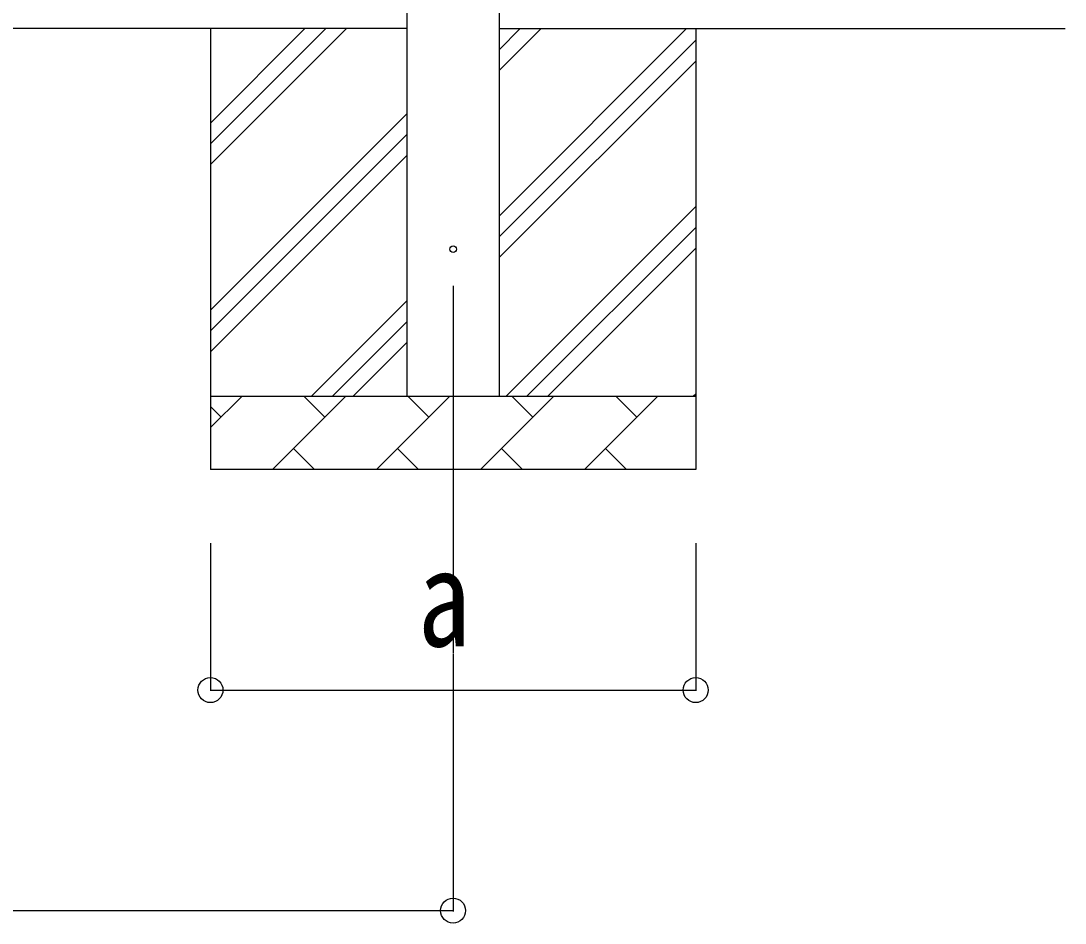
# Model space of a CAD drawing. Units: millimetres, scale not verified. Extents: x -16820 to 16820, y -11880 to 11880.
# Drawn here: x -7538 to -6118, y -6301 to -5073 of the extents above; entities that cross this region are included whole.
import ezdxf
from ezdxf.enums import TextEntityAlignment as Align

# ---------------------------------------------------------------- set-up
doc = ezdxf.new("R2010")
doc.units = ezdxf.units.MM
doc.header["$LTSCALE"] = 50
for name, color, linetype in [('0-3_YKK_12', 2, 'Continuous'), ('0-4_YKK_13', 4, 'Continuous'), ('0-5_YKK_A1', 4, 'Continuous'), ('0-6_YKK_D', 6, 'Continuous')]:
    doc.layers.add(name, color=color, linetype=linetype)
doc.styles.add('ＭＳ ゴシック', font='')
doc.styles.get('ＭＳ ゴシック').set_extended_font_data('MS Gothic')

msp = doc.modelspace()

# ---------------------------------------------------------------- linework, layer by layer
at = {"layer": '0-3_YKK_12'}
msp.add_line((-6950.32, -5433.85), (-6950.32, -5933.85), dxfattribs=at)
at = {"layer": '0-4_YKK_13'}
msp.add_circle((-6950.32, -5383.85), 4.5, dxfattribs=at)
at = {"layer": '0-5_YKK_A1'}
for p, q in [((-7012.82, -5583.85), (-7012.82, -2786.85)), ((-6887.82, -2786.85), (-6887.82, -5583.85)), ((-7012.82, -5083.85), (-14560.82, -5083.85)), ((-7280.32, -5083.85), (-7280.32, -5683.85)), ((-7280.32, -5268.9), (-7095.27, -5083.85)), ((-7280.32, -5240.61), (-7123.55, -5083.85)), ((-7280.32, -5212.33), (-7151.83, -5083.85)), ((-6887.82, -5083.85), (-6117.82, -5083.85)), ((-6887.82, -5338.95), (-6632.72, -5083.85)), ((-6887.82, -5140.96), (-6830.71, -5083.85)), ((-6887.82, -5112.67), (-6858.99, -5083.85)), ((-6620.32, -5083.85), (-6620.32, -5683.85)), ((-6887.82, -5367.23), (-6620.32, -5099.73)), ((-6887.82, -5395.51), (-6620.32, -5128.01)), ((-7280.32, -5466.89), (-7012.82, -5199.39)), ((-7280.32, -5495.17), (-7012.82, -5227.67)), ((-7280.32, -5523.46), (-7012.82, -5255.96)), ((-6878.16, -5583.85), (-6620.32, -5326)), ((-6849.87, -5583.85), (-6620.32, -5354.29)), ((-6821.59, -5583.85), (-6620.32, -5382.57)), ((-7142.72, -5583.85), (-7012.82, -5453.95)), ((-7114.43, -5583.85), (-7012.82, -5482.23)), ((-7086.15, -5583.85), (-7012.82, -5510.51)), ((-6623.6, -5583.85), (-6620.32, -5580.56)), ((-7280.32, -5583.85), (-6620.32, -5583.85)), ((-7280.32, -5626.74), (-7237.42, -5583.85)), ((-7196, -5683.85), (-7096, -5583.85)), ((-7124.55, -5612.4), (-7153.11, -5583.85)), ((-7054.58, -5683.85), (-6954.58, -5583.85)), ((-6983.13, -5612.4), (-7011.69, -5583.85)), ((-6913.16, -5683.85), (-6813.16, -5583.85)), ((-6841.71, -5612.4), (-6870.27, -5583.85)), ((-6771.74, -5683.85), (-6671.74, -5583.85)), ((-6700.29, -5612.4), (-6728.84, -5583.85)), ((-7265.98, -5612.4), (-7280.32, -5598.06)), ((-7167.45, -5655.29), (-7138.89, -5683.85)), ((-7026.03, -5655.29), (-6997.47, -5683.85)), ((-6884.61, -5655.29), (-6856.05, -5683.85)), ((-6743.18, -5655.29), (-6714.63, -5683.85)), ((-6620.32, -5683.85), (-7280.32, -5683.85))]:
    msp.add_line(p, q, dxfattribs=at)
at = {"layer": '0-6_YKK_D'}
for p, q in [((-7280.32, -5783.85), (-7280.32, -5984.85)), ((-6620.32, -5783.85), (-6620.32, -5984.85)), ((-6950.32, -5934.85), (-6950.32, -6284.85)), ((-7280.32, -5983.85), (-6620.32, -5983.85)), ((-14623.32, -6283.85), (-6950.32, -6283.85))]:
    msp.add_line(p, q, dxfattribs=at)
for centre in [(-7280.32, -5983.85), (-6620.32, -5983.85), (-6950.32, -6283.85)]:
    msp.add_circle(centre, 17, dxfattribs=at)

# ---------------------------------------------------------------- texts
at = {"layer": '0-6_YKK_D', "style": 'ＭＳ ゴシック', "width": 0.8}
msp.add_text('a', height=132, dxfattribs=at).set_placement((-6998.32, -5963.85), align=Align.BOTTOM_LEFT)

doc.saveas('drawing.dxf')
